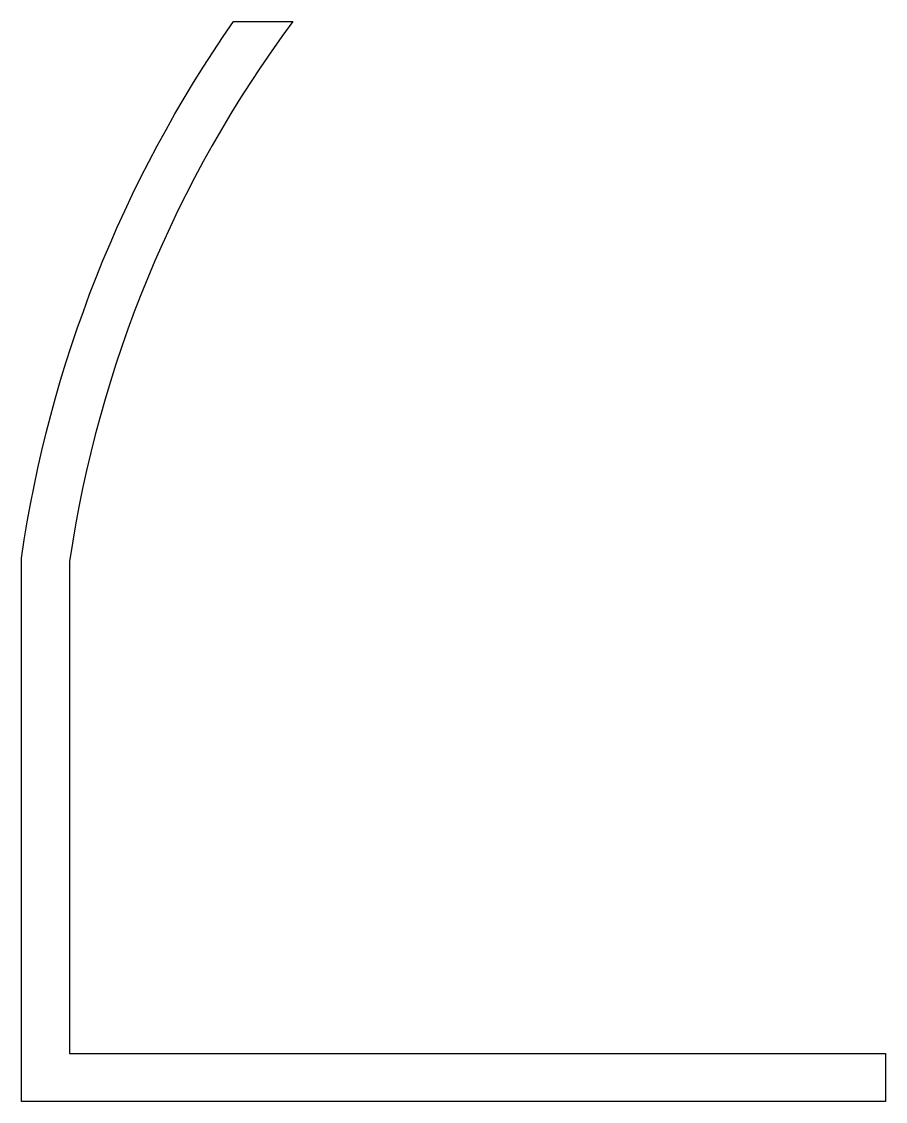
# Model space of a CAD drawing. Extents: x -642.9 to -606.9, y 60.4 to 105.4.
import ezdxf

# ---------------------------------------------------------------- set-up
doc = ezdxf.new("R2010")
doc.units = 0
doc.layers.add('ANA', color=220, linetype='CONTINUOUS')

msp = doc.modelspace()

# ---------------------------------------------------------------- linework, layer by layer
at = {"layer": 'ANA', "color": 0}
msp.add_lwpolyline([(-642.876, 83.031, -0.117154), (-634.039, 105.386), (-631.576, 105.386, 0.123591), (-640.876, 82.886), (-640.876, 62.386), (-606.876, 62.386), (-606.876, 60.386), (-642.876, 60.386)], format="xyb", close=True, dxfattribs=at)

doc.saveas('drawing.dxf')
